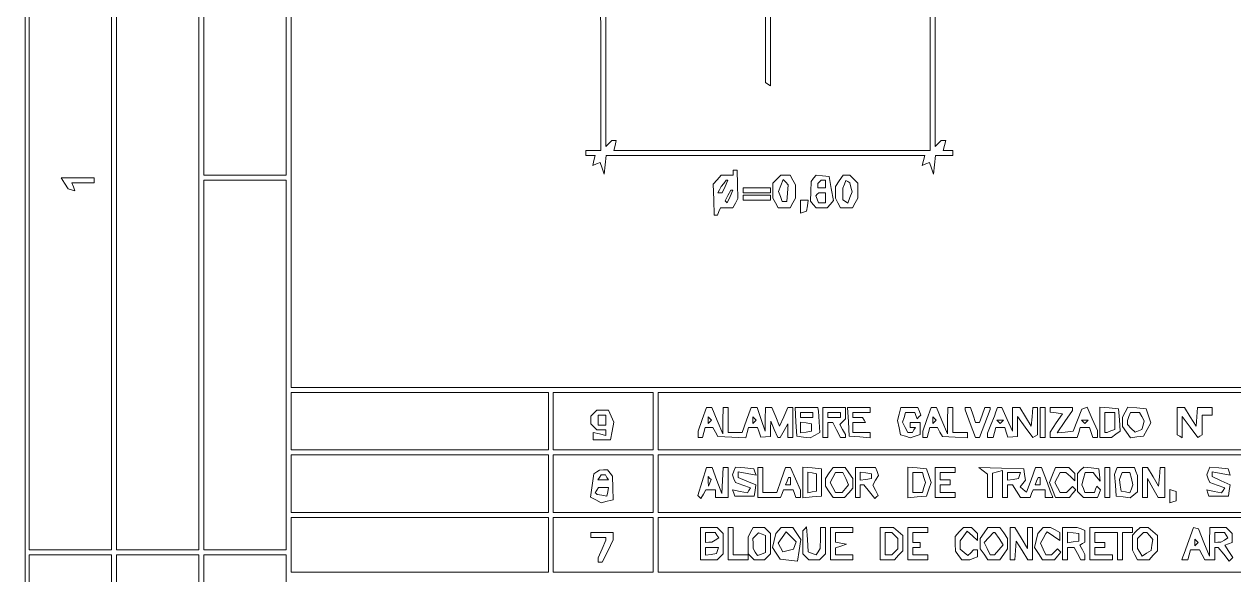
# Paper-space layout 'AN-19-DGE-074' of a CAD drawing. Header units: metres, sheet in millimetres. Extents: x 12 to 193, y 4 to 291.
# Drawn here: x 29.9 to 91, y 79.6 to 107.4 of the extents above; entities that cross this region are included whole.
import ezdxf

# ---------------------------------------------------------------- set-up
doc = ezdxf.new("R2010")
doc.units = ezdxf.units.M
doc.layers.add('DGE_CONTORNOS', color=7, linetype='Continuous', lineweight=0)
doc.layers.add('DGE_DATOS', color=7, linetype='Continuous', lineweight=0)

# ---------------------------------------------------------------- blocks, each defined once
blk = doc.blocks.new('LP_REF_DGE_MT_074')
at = {"layer": 'DGE_CONTORNOS'}
for points in [[(29.957, 147.368), (29.988, 25.36), (111.504, 25.329), (193.02, 25.297), (193.02, 147.336), (193.02, 269.375), (111.473, 269.375), (29.925, 269.375)], [(192.768, 181.026), (192.768, 92.929), (186.723, 92.929), (180.678, 92.929), (180.678, 90.977), (180.678, 89.024), (112.039, 89.024), (43.401, 89.024), (43.401, 179.074), (43.401, 269.123), (118.085, 269.123), (192.768, 269.123)], [(34.333, 99.604), (34.333, 80.838), (32.255, 80.838), (30.177, 80.838), (30.177, 99.604), (30.177, 118.369), (32.255, 118.369), (34.333, 118.369)], [(38.741, 99.604), (38.741, 80.838), (36.663, 80.838), (34.585, 80.838), (34.585, 99.604), (34.585, 118.369), (36.663, 118.369), (38.741, 118.369)], [(43.149, 109.049), (43.149, 99.73), (41.071, 99.73), (38.993, 99.73), (38.993, 109.049), (38.993, 118.369), (41.071, 118.369), (43.149, 118.369)], [(31.967, 99.327), (32.151, 99.051), (32.318, 98.995), (32.484, 98.94), (32.405, 99.146), (32.326, 99.352), (32.889, 99.352), (33.452, 99.352), (33.452, 99.478), (33.452, 99.604), (32.618, 99.604), (31.784, 99.604)], [(65.693, 99.856), (65.693, 99.73), (65.398, 99.73), (65.102, 99.73), (64.899, 99.505), (64.696, 99.281), (64.717, 98.498), (64.739, 97.715), (64.825, 97.715), (64.91, 97.715), (64.983, 97.903), (65.055, 98.092), (65.37, 98.092), (65.684, 98.092), (65.811, 98.329), (65.937, 98.566), (65.919, 99.274), (65.9, 99.982), (65.797, 99.982), (65.693, 99.982)], [(67.906, 99.532), (67.708, 99.334), (67.708, 98.957), (67.708, 98.58), (67.838, 98.336), (67.969, 98.092), (68.275, 98.092), (68.581, 98.092), (68.711, 98.336), (68.841, 98.58), (68.841, 98.911), (68.841, 99.242), (68.711, 99.486), (68.581, 99.73), (68.342, 99.73), (68.104, 99.73)], [(68.441, 98.833), (68.401, 98.407), (68.289, 98.407), (68.178, 98.407), (68.085, 98.659), (67.993, 98.911), (68.106, 99.216), (68.219, 99.52), (68.351, 99.389), (68.482, 99.258)], [(69.761, 99.579), (69.632, 99.415), (69.618, 98.92), (69.603, 98.426), (69.741, 98.259), (69.88, 98.092), (70.164, 98.092), (70.448, 98.092), (70.603, 98.279), (70.758, 98.467), (70.649, 99.067), (70.54, 99.667), (70.215, 99.705), (69.89, 99.742)], [(71.053, 99.45), (70.856, 99.17), (70.856, 98.875), (70.856, 98.58), (70.987, 98.336), (71.117, 98.092), (71.423, 98.092), (71.729, 98.092), (71.86, 98.336), (71.99, 98.58), (71.99, 98.957), (71.99, 99.334), (71.792, 99.532), (71.594, 99.73), (71.421, 99.73), (71.249, 99.73)], [(43.149, 90.158), (43.149, 80.838), (41.071, 80.838), (38.993, 80.838), (38.993, 90.158), (38.993, 99.478), (41.071, 99.478), (43.149, 99.478)], [(65.292, 99.163), (65.149, 98.848), (65.036, 98.848), (64.922, 98.848), (65.012, 99.005), (65.102, 99.163), (65.224, 99.32), (65.346, 99.478), (65.391, 99.478), (65.436, 99.478)], [(65.544, 98.659), (65.4, 98.343), (65.347, 98.396), (65.295, 98.449), (65.435, 98.711), (65.576, 98.974), (65.632, 98.974), (65.687, 98.974)], [(66.197, 98.974), (66.197, 98.848), (66.889, 98.848), (67.582, 98.848), (67.582, 98.974), (67.582, 99.1), (66.889, 99.1), (66.197, 99.1)], [(70.353, 99.289), (70.353, 99.1), (70.164, 99.1), (69.975, 99.1), (69.975, 99.205), (69.975, 99.31), (70.059, 99.394), (70.143, 99.478), (70.248, 99.478), (70.353, 99.478)], [(71.641, 99.129), (71.7, 98.902), (71.594, 98.615), (71.488, 98.328), (71.361, 98.407), (71.234, 98.485), (71.234, 98.782), (71.234, 99.079), (71.31, 99.278), (71.387, 99.476), (71.484, 99.416), (71.582, 99.356)], [(66.197, 98.596), (66.197, 98.47), (66.889, 98.47), (67.582, 98.47), (67.582, 98.596), (67.582, 98.722), (66.889, 98.722), (66.197, 98.722)], [(69.093, 98.145), (69.093, 97.819), (69.251, 97.871), (69.408, 97.923), (69.448, 98.197), (69.489, 98.47), (69.291, 98.47), (69.093, 98.47)], [(70.353, 98.596), (70.353, 98.344), (70.177, 98.344), (70.002, 98.344), (69.934, 98.521), (69.866, 98.697), (69.942, 98.773), (70.017, 98.848), (70.185, 98.848), (70.353, 98.848)], [(56.373, 87.324), (56.373, 85.876), (49.887, 85.876), (43.401, 85.876), (43.401, 87.324), (43.401, 88.773), (49.887, 88.773), (56.373, 88.773)], [(61.663, 87.324), (61.663, 85.876), (59.144, 85.876), (56.625, 85.876), (56.625, 87.324), (56.625, 88.773), (59.144, 88.773), (61.663, 88.773)], [(180.678, 87.324), (180.678, 85.876), (121.296, 85.876), (61.915, 85.876), (61.915, 87.324), (61.915, 88.773), (121.296, 88.773), (180.678, 88.773)], [(64.143, 87.419), (63.928, 86.82), (63.929, 86.663), (63.93, 86.506), (64.041, 86.506), (64.152, 86.506), (64.218, 86.757), (64.284, 87.009), (64.48, 87.009), (64.676, 87.009), (64.8, 86.779), (64.923, 86.549), (65.633, 86.521), (66.343, 86.492), (66.41, 86.751), (66.478, 87.009), (66.707, 87.009), (66.935, 87.009), (67.013, 86.766), (67.09, 86.522), (67.336, 86.541), (67.582, 86.559), (67.587, 86.942), (67.592, 87.324), (67.77, 86.915), (67.948, 86.506), (68.013, 86.506), (68.078, 86.506), (68.266, 86.852), (68.454, 87.198), (68.459, 86.852), (68.464, 86.506), (68.59, 86.506), (68.715, 86.506), (68.715, 87.261), (68.715, 88.017), (68.583, 88.017), (68.451, 88.017), (68.248, 87.545), (68.045, 87.072), (67.845, 87.544), (67.645, 88.016), (67.488, 88.016), (67.33, 88.017), (67.318, 87.419), (67.306, 86.82), (67.107, 87.419), (66.908, 88.017), (66.754, 88.017), (66.6, 88.017), (66.373, 87.387), (66.147, 86.757), (65.794, 86.757), (65.441, 86.757), (65.441, 87.387), (65.441, 88.017), (65.315, 88.017), (65.189, 88.017), (65.182, 87.356), (65.176, 86.694), (64.899, 87.356), (64.622, 88.017), (64.49, 88.017), (64.357, 88.017)], [(68.867, 87.293), (68.904, 86.569), (69.244, 86.529), (69.585, 86.49), (69.831, 86.622), (70.077, 86.754), (70.038, 87.291), (69.998, 87.828), (69.987, 87.922), (69.975, 88.017), (69.402, 88.017), (68.829, 88.017)], [(70.227, 87.261), (70.227, 86.506), (70.353, 86.506), (70.479, 86.506), (70.479, 86.883), (70.479, 87.261), (70.601, 87.261), (70.724, 87.261), (70.919, 86.883), (71.115, 86.506), (71.238, 86.506), (71.36, 86.506), (71.36, 86.577), (71.36, 86.648), (71.223, 86.905), (71.085, 87.162), (71.223, 87.3), (71.36, 87.438), (71.36, 87.727), (71.36, 88.017), (70.794, 88.017), (70.227, 88.017)], [(71.511, 87.293), (71.549, 86.569), (72.084, 86.53), (72.62, 86.491), (72.62, 86.624), (72.62, 86.757), (72.179, 86.757), (71.738, 86.757), (71.738, 87.009), (71.738, 87.261), (72.06, 87.261), (72.383, 87.261), (72.305, 87.387), (72.227, 87.513), (71.983, 87.513), (71.738, 87.513), (71.738, 87.639), (71.738, 87.765), (72.179, 87.765), (72.62, 87.765), (72.62, 87.891), (72.62, 88.017), (72.047, 88.017), (71.474, 88.017)], [(74.075, 87.686), (73.992, 87.355), (74.07, 86.999), (74.148, 86.643), (74.392, 86.566), (74.635, 86.489), (74.887, 86.569), (75.138, 86.648), (75.138, 86.955), (75.138, 87.261), (74.887, 87.261), (74.635, 87.261), (74.635, 87.135), (74.635, 87.009), (74.768, 87.009), (74.901, 87.009), (74.824, 86.883), (74.746, 86.757), (74.632, 86.757), (74.518, 86.757), (74.38, 87.014), (74.243, 87.271), (74.321, 87.518), (74.4, 87.765), (74.633, 87.765), (74.866, 87.765), (74.922, 87.608), (74.978, 87.45), (75.074, 87.539), (75.17, 87.628), (75.095, 87.823), (75.02, 88.017), (74.589, 88.017), (74.158, 88.017)], [(75.478, 87.419), (75.263, 86.82), (75.264, 86.663), (75.264, 86.506), (75.376, 86.506), (75.487, 86.506), (75.553, 86.757), (75.619, 87.009), (75.815, 87.009), (76.011, 87.009), (76.134, 86.78), (76.256, 86.551), (76.894, 86.522), (77.531, 86.493), (77.531, 86.625), (77.531, 86.757), (77.154, 86.757), (76.776, 86.757), (76.776, 87.387), (76.776, 88.017), (76.65, 88.017), (76.524, 88.017), (76.517, 87.356), (76.511, 86.694), (76.234, 87.356), (75.957, 88.017), (75.825, 88.017), (75.692, 88.017)], [(77.405, 87.959), (77.405, 87.9), (77.666, 87.203), (77.927, 86.506), (78.027, 86.506), (78.126, 86.506), (78.395, 87.209), (78.665, 87.913), (78.665, 87.965), (78.665, 88.017), (78.532, 88.017), (78.4, 88.017), (78.268, 87.639), (78.136, 87.261), (78.035, 87.261), (77.934, 87.261), (77.802, 87.639), (77.67, 88.017), (77.538, 88.017), (77.405, 88.017)], [(78.957, 87.796), (78.88, 87.576), (78.709, 87.151), (78.539, 86.727), (78.539, 86.616), (78.539, 86.506), (78.677, 86.506), (78.814, 86.506), (78.88, 86.757), (78.946, 87.009), (79.175, 87.009), (79.404, 87.009), (79.481, 86.766), (79.558, 86.522), (79.804, 86.541), (80.05, 86.559), (80.05, 87.061), (80.05, 87.563), (80.439, 87.034), (80.828, 86.505), (80.943, 86.576), (81.058, 86.646), (81.058, 87.332), (81.058, 88.017), (80.939, 88.017), (80.821, 88.017), (80.782, 87.545), (80.743, 87.072), (80.449, 87.545), (80.156, 88.017), (79.977, 88.017), (79.798, 88.017), (79.794, 87.419), (79.79, 86.82), (79.526, 87.419), (79.262, 88.017), (79.149, 88.017), (79.035, 88.017)], [(81.184, 87.261), (81.184, 86.506), (81.31, 86.506), (81.436, 86.506), (81.436, 87.261), (81.436, 88.017), (81.31, 88.017), (81.184, 88.017)], [(81.687, 87.899), (81.687, 87.782), (82.005, 87.742), (82.323, 87.702), (82.005, 87.236), (81.687, 86.771), (81.687, 86.638), (81.687, 86.506), (82.372, 86.506), (83.056, 86.506), (83.136, 86.757), (83.216, 87.009), (83.451, 87.009), (83.686, 87.009), (83.765, 86.757), (83.845, 86.506), (83.963, 86.506), (84.08, 86.506), (84.08, 86.678), (84.08, 86.851), (83.819, 87.442), (83.558, 88.032), (83.424, 87.987), (83.29, 87.942), (83.071, 87.381), (82.853, 86.82), (82.447, 86.78), (82.041, 86.74), (82.431, 87.307), (82.821, 87.873), (82.821, 87.945), (82.821, 88.017), (82.254, 88.017), (81.687, 88.017)], [(84.206, 87.269), (84.206, 86.506), (84.497, 86.506), (84.788, 86.506), (85.009, 86.668), (85.231, 86.83), (85.191, 87.392), (85.151, 87.954), (84.679, 87.993), (84.206, 88.032)], [(85.474, 87.78), (85.34, 87.53), (85.34, 87.298), (85.34, 87.065), (85.541, 86.778), (85.742, 86.491), (86.072, 86.53), (86.402, 86.569), (86.591, 86.906), (86.78, 87.244), (86.656, 87.599), (86.532, 87.954), (86.07, 87.993), (85.608, 88.031)], [(88.11, 87.332), (88.11, 86.646), (88.236, 86.569), (88.362, 86.491), (88.362, 87.027), (88.362, 87.563), (88.751, 87.034), (89.141, 86.505), (89.255, 86.576), (89.37, 86.646), (89.37, 87.143), (89.37, 87.639), (89.622, 87.639), (89.874, 87.639), (89.874, 87.828), (89.874, 88.017), (89.503, 88.017), (89.133, 88.017), (89.094, 87.545), (89.055, 87.072), (88.761, 87.545), (88.468, 88.017), (88.289, 88.017), (88.11, 88.017)], [(58.665, 87.74), (58.514, 87.589), (58.514, 87.387), (58.514, 87.186), (58.665, 87.035), (58.816, 86.883), (59.043, 86.883), (59.27, 86.883), (59.27, 86.744), (59.27, 86.604), (58.955, 86.683), (58.64, 86.762), (58.64, 86.571), (58.64, 86.38), (59.075, 86.38), (59.51, 86.38), (59.595, 86.83), (59.679, 87.281), (59.54, 87.586), (59.401, 87.891), (59.109, 87.891), (58.816, 87.891)], [(59.27, 87.387), (59.27, 87.135), (59.081, 87.135), (58.892, 87.135), (58.892, 87.387), (58.892, 87.639), (59.081, 87.639), (59.27, 87.639)], [(64.517, 87.303), (64.433, 87.219), (64.433, 87.387), (64.433, 87.555), (64.517, 87.471), (64.601, 87.387)], [(66.784, 87.303), (66.7, 87.219), (66.7, 87.387), (66.7, 87.555), (66.784, 87.471), (66.868, 87.387)], [(69.723, 87.639), (69.723, 87.513), (69.408, 87.513), (69.093, 87.513), (69.093, 87.639), (69.093, 87.765), (69.408, 87.765), (69.723, 87.765)], [(71.108, 87.639), (71.108, 87.513), (70.794, 87.513), (70.479, 87.513), (70.479, 87.639), (70.479, 87.765), (70.794, 87.765), (71.108, 87.765)], [(75.852, 87.303), (75.768, 87.219), (75.768, 87.387), (75.768, 87.555), (75.852, 87.471), (75.936, 87.387)], [(79.253, 87.303), (79.169, 87.219), (79.085, 87.303), (79.001, 87.387), (79.169, 87.387), (79.337, 87.387)], [(83.535, 87.303), (83.451, 87.219), (83.367, 87.303), (83.283, 87.387), (83.451, 87.387), (83.619, 87.387)], [(84.962, 87.338), (84.962, 86.91), (84.763, 86.834), (84.564, 86.757), (84.511, 86.757), (84.458, 86.757), (84.458, 87.261), (84.458, 87.765), (84.71, 87.765), (84.962, 87.765)], [(86.325, 87.558), (86.44, 87.351), (86.381, 87.126), (86.322, 86.901), (86.15, 86.835), (85.977, 86.768), (85.784, 86.961), (85.592, 87.153), (85.592, 87.26), (85.592, 87.367), (85.668, 87.566), (85.745, 87.765), (85.977, 87.765), (86.209, 87.765)], [(69.66, 87.009), (69.66, 86.82), (69.377, 86.78), (69.093, 86.74), (69.093, 87.009), (69.093, 87.279), (69.377, 87.239), (69.66, 87.198)], [(56.373, 84.176), (56.373, 82.727), (49.887, 82.727), (43.401, 82.727), (43.401, 84.176), (43.401, 85.624), (49.887, 85.624), (56.373, 85.624)], [(61.663, 84.176), (61.663, 82.727), (59.144, 82.727), (56.625, 82.727), (56.625, 84.176), (56.625, 85.624), (59.144, 85.624), (61.663, 85.624)], [(180.678, 84.176), (180.678, 82.727), (121.296, 82.727), (61.915, 82.727), (61.915, 84.176), (61.915, 85.624), (121.296, 85.624), (180.678, 85.624)], [(58.815, 84.772), (58.675, 84.679), (58.588, 84.089), (58.501, 83.499), (58.771, 83.354), (59.041, 83.21), (59.345, 83.286), (59.65, 83.362), (59.631, 83.958), (59.613, 84.553), (59.489, 84.711), (59.365, 84.868), (59.16, 84.866), (58.955, 84.864)], [(64.132, 84.291), (63.91, 83.587), (63.992, 83.504), (64.075, 83.422), (64.197, 83.641), (64.32, 83.861), (64.566, 83.861), (64.811, 83.861), (64.811, 83.672), (64.811, 83.483), (65.126, 83.483), (65.441, 83.483), (65.441, 84.239), (65.441, 84.994), (65.322, 84.994), (65.202, 84.994), (65.164, 84.333), (65.126, 83.672), (64.881, 84.333), (64.636, 84.994), (64.495, 84.994), (64.354, 84.994)], [(65.741, 84.813), (65.666, 84.616), (65.741, 84.422), (65.815, 84.227), (66.195, 84.094), (66.574, 83.962), (66.496, 83.836), (66.418, 83.709), (66.045, 83.784), (65.673, 83.859), (65.725, 83.702), (65.777, 83.546), (66.27, 83.546), (66.763, 83.546), (66.804, 83.832), (66.845, 84.118), (66.395, 84.306), (65.945, 84.494), (65.945, 84.632), (65.945, 84.77), (66.399, 84.685), (66.853, 84.6), (66.798, 84.766), (66.744, 84.931), (66.28, 84.97), (65.817, 85.01)], [(66.952, 84.239), (66.952, 83.483), (67.523, 83.483), (68.094, 83.483), (68.166, 83.672), (68.239, 83.861), (68.481, 83.861), (68.723, 83.861), (68.796, 83.672), (68.868, 83.483), (68.981, 83.483), (69.093, 83.483), (69.093, 83.661), (69.093, 83.84), (68.846, 84.417), (68.598, 84.994), (68.473, 84.994), (68.348, 84.994), (68.124, 84.365), (67.901, 83.735), (67.552, 83.735), (67.204, 83.735), (67.204, 84.365), (67.204, 84.994), (67.078, 84.994), (66.952, 84.994)], [(69.219, 84.239), (69.219, 83.468), (69.692, 83.507), (70.164, 83.546), (70.164, 84.239), (70.164, 84.931), (69.692, 84.97), (69.219, 85.009)], [(70.549, 84.714), (70.353, 84.434), (70.353, 84.239), (70.353, 84.043), (70.549, 83.763), (70.745, 83.483), (71.033, 83.483), (71.321, 83.483), (71.53, 83.713), (71.738, 83.944), (71.738, 84.189), (71.738, 84.434), (71.542, 84.714), (71.346, 84.994), (71.045, 84.994), (70.745, 84.994)], [(71.864, 84.239), (71.864, 83.483), (71.99, 83.483), (72.116, 83.483), (72.116, 83.798), (72.116, 84.113), (72.206, 84.113), (72.295, 84.113), (72.572, 83.766), (72.849, 83.42), (72.933, 83.504), (73.018, 83.587), (72.879, 83.847), (72.74, 84.107), (72.889, 84.345), (73.037, 84.583), (72.958, 84.789), (72.879, 84.994), (72.372, 84.994), (71.864, 84.994)], [(74.509, 84.239), (74.509, 83.468), (74.979, 83.507), (75.449, 83.546), (75.57, 83.892), (75.691, 84.239), (75.57, 84.585), (75.449, 84.931), (74.979, 84.97), (74.509, 85.009)], [(75.894, 84.239), (75.894, 83.483), (76.398, 83.483), (76.902, 83.483), (76.902, 83.609), (76.902, 83.735), (76.524, 83.735), (76.146, 83.735), (76.146, 83.924), (76.146, 84.113), (76.398, 84.113), (76.65, 84.113), (76.65, 84.239), (76.65, 84.365), (76.398, 84.365), (76.146, 84.365), (76.146, 84.553), (76.146, 84.742), (76.524, 84.742), (76.902, 84.742), (76.902, 84.868), (76.902, 84.994), (76.398, 84.994), (75.894, 84.994)], [(78.319, 84.822), (78.539, 84.652), (78.539, 84.067), (78.539, 83.483), (78.665, 83.483), (78.791, 83.483), (78.791, 84.098), (78.791, 84.713), (79.043, 84.779), (79.295, 84.845), (79.295, 84.164), (79.295, 83.483), (79.421, 83.483), (79.546, 83.483), (79.546, 83.798), (79.546, 84.113), (79.669, 84.113), (79.793, 84.113), (79.999, 83.798), (80.205, 83.483), (80.446, 83.483), (80.688, 83.483), (80.76, 83.672), (80.833, 83.861), (81.134, 83.861), (81.436, 83.861), (81.436, 83.672), (81.436, 83.483), (81.635, 83.483), (81.834, 83.483), (81.792, 83.581), (81.75, 83.679), (81.505, 84.337), (81.26, 84.994), (81.108, 84.994), (80.957, 84.994), (80.732, 84.369), (80.507, 83.743), (80.34, 83.882), (80.173, 84.02), (80.31, 84.185), (80.447, 84.351), (80.406, 84.641), (80.365, 84.931), (79.232, 84.962), (78.098, 84.993)], [(81.813, 84.616), (81.657, 84.239), (81.813, 83.861), (81.97, 83.483), (82.317, 83.483), (82.664, 83.483), (82.823, 83.675), (82.983, 83.867), (82.9, 83.95), (82.817, 84.033), (82.668, 83.884), (82.519, 83.735), (82.359, 83.735), (82.2, 83.735), (82.065, 83.987), (81.93, 84.239), (82.065, 84.49), (82.2, 84.742), (82.343, 84.742), (82.486, 84.742), (82.717, 84.534), (82.947, 84.326), (82.947, 84.509), (82.947, 84.692), (82.796, 84.843), (82.645, 84.994), (82.307, 84.994), (81.97, 84.994)], [(83.23, 84.849), (83.073, 84.692), (83.073, 84.239), (83.073, 83.785), (83.224, 83.634), (83.375, 83.483), (83.732, 83.483), (84.088, 83.483), (84.163, 83.677), (84.237, 83.872), (84.142, 83.961), (84.046, 84.05), (83.99, 83.892), (83.933, 83.735), (83.688, 83.735), (83.443, 83.735), (83.37, 83.924), (83.298, 84.113), (83.376, 84.428), (83.455, 84.742), (83.66, 84.742), (83.864, 84.742), (84.039, 84.522), (84.214, 84.302), (84.179, 84.616), (84.143, 84.931), (83.765, 84.968), (83.386, 85.006)], [(84.458, 84.239), (84.458, 83.483), (84.584, 83.483), (84.71, 83.483), (84.71, 84.239), (84.71, 84.994), (84.584, 84.994), (84.458, 84.994)], [(85.013, 84.82), (84.946, 84.645), (84.985, 84.096), (85.025, 83.546), (85.379, 83.505), (85.733, 83.465), (85.914, 83.615), (86.095, 83.766), (86.095, 84.181), (86.095, 84.596), (86.019, 84.795), (85.943, 84.994), (85.511, 84.994), (85.08, 84.994)], [(86.347, 84.239), (86.347, 83.483), (86.473, 83.483), (86.599, 83.483), (86.602, 83.955), (86.605, 84.428), (86.879, 83.955), (87.152, 83.483), (87.317, 83.483), (87.481, 83.483), (87.481, 84.239), (87.481, 84.994), (87.362, 84.994), (87.244, 84.994), (87.205, 84.522), (87.166, 84.05), (86.887, 84.522), (86.608, 84.994), (86.477, 84.994), (86.347, 84.994)], [(89.67, 84.813), (89.595, 84.616), (89.67, 84.422), (89.744, 84.227), (90.124, 84.094), (90.503, 83.962), (90.425, 83.836), (90.347, 83.709), (89.974, 83.784), (89.602, 83.859), (89.654, 83.702), (89.706, 83.546), (90.199, 83.546), (90.692, 83.546), (90.732, 83.827), (90.772, 84.109), (90.323, 84.323), (89.874, 84.537), (89.874, 84.654), (89.874, 84.77), (90.328, 84.685), (90.782, 84.6), (90.727, 84.766), (90.673, 84.931), (90.209, 84.97), (89.746, 85.01)], [(59.333, 84.49), (59.411, 84.365), (59.144, 84.365), (58.877, 84.365), (58.955, 84.49), (59.033, 84.616), (59.144, 84.616), (59.255, 84.616)], [(64.519, 84.215), (64.453, 84.05), (64.443, 84.291), (64.433, 84.532), (64.51, 84.456), (64.586, 84.38)], [(68.59, 84.302), (68.59, 84.113), (68.468, 84.113), (68.346, 84.113), (68.418, 84.302), (68.491, 84.49), (68.54, 84.49), (68.59, 84.49)], [(69.912, 84.239), (69.912, 83.801), (69.692, 83.759), (69.471, 83.716), (69.471, 84.239), (69.471, 84.761), (69.692, 84.718), (69.912, 84.676)], [(71.381, 84.431), (71.523, 84.12), (71.363, 83.927), (71.203, 83.735), (71.034, 83.735), (70.865, 83.735), (70.731, 83.987), (70.596, 84.239), (70.731, 84.49), (70.865, 84.742), (71.053, 84.742), (71.24, 84.742)], [(72.683, 84.553), (72.683, 84.428), (72.399, 84.387), (72.116, 84.347), (72.116, 84.553), (72.116, 84.76), (72.399, 84.72), (72.683, 84.679)], [(75.327, 84.49), (75.407, 84.239), (75.327, 83.987), (75.247, 83.735), (75.004, 83.735), (74.761, 83.735), (74.761, 84.239), (74.761, 84.742), (75.004, 84.742), (75.247, 84.742)], [(80.145, 84.585), (80.093, 84.428), (79.82, 84.387), (79.546, 84.347), (79.546, 84.545), (79.546, 84.742), (79.872, 84.742), (80.197, 84.742)], [(81.184, 84.302), (81.184, 84.113), (81.062, 84.113), (80.94, 84.113), (81.012, 84.302), (81.085, 84.49), (81.134, 84.49), (81.184, 84.49)], [(85.792, 84.428), (85.871, 84.113), (85.795, 83.915), (85.718, 83.716), (85.498, 83.758), (85.277, 83.8), (85.235, 84.092), (85.194, 84.383), (85.263, 84.563), (85.332, 84.742), (85.522, 84.742), (85.713, 84.742)], [(59.369, 83.766), (59.324, 83.546), (59.076, 83.589), (58.829, 83.633), (58.785, 83.675), (58.741, 83.718), (58.824, 83.852), (58.907, 83.987), (59.161, 83.987), (59.414, 83.987)], [(87.733, 83.546), (87.733, 83.21), (87.89, 83.263), (88.048, 83.315), (88.048, 83.546), (88.048, 83.777), (87.89, 83.829), (87.733, 83.882)], [(56.373, 81.09), (56.373, 79.705), (49.887, 79.705), (43.401, 79.705), (43.401, 81.09), (43.401, 82.475), (49.887, 82.475), (56.373, 82.475)], [(61.663, 81.09), (61.663, 79.705), (59.144, 79.705), (56.625, 79.705), (56.625, 81.09), (56.625, 82.475), (59.144, 82.475), (61.663, 82.475)], [(180.678, 81.09), (180.678, 79.705), (121.296, 79.705), (61.915, 79.705), (61.915, 81.09), (61.915, 82.475), (121.296, 82.475), (180.678, 82.475)], [(64.056, 81.153), (64.056, 80.334), (64.471, 80.334), (64.887, 80.334), (65.038, 80.485), (65.189, 80.637), (65.189, 81.153), (65.189, 81.669), (65.038, 81.82), (64.887, 81.972), (64.471, 81.972), (64.056, 81.972)], [(65.441, 81.153), (65.441, 80.334), (65.945, 80.334), (66.449, 80.334), (66.449, 80.46), (66.449, 80.586), (66.071, 80.586), (65.693, 80.586), (65.693, 81.279), (65.693, 81.972), (65.567, 81.972), (65.441, 81.972)], [(66.579, 81.728), (66.449, 81.484), (66.449, 81.061), (66.449, 80.637), (66.6, 80.485), (66.751, 80.334), (67.015, 80.334), (67.28, 80.334), (67.431, 80.485), (67.582, 80.637), (67.582, 81.153), (67.582, 81.669), (67.431, 81.82), (67.28, 81.972), (66.994, 81.972), (66.709, 81.972)], [(67.985, 81.813), (67.854, 81.655), (67.767, 81.309), (67.68, 80.962), (67.876, 80.663), (68.072, 80.363), (68.51, 80.312), (68.947, 80.261), (69.029, 80.81), (69.111, 81.359), (68.91, 81.665), (68.71, 81.972), (68.413, 81.972), (68.117, 81.972)], [(69.314, 81.899), (69.219, 81.804), (69.219, 81.22), (69.219, 80.637), (69.37, 80.485), (69.521, 80.334), (69.786, 80.334), (70.05, 80.334), (70.202, 80.485), (70.353, 80.637), (70.353, 81.304), (70.353, 81.972), (70.227, 81.972), (70.101, 81.972), (70.099, 81.436), (70.097, 80.901), (69.994, 80.739), (69.892, 80.578), (69.688, 80.656), (69.484, 80.734), (69.446, 81.365), (69.408, 81.995)], [(70.605, 81.153), (70.605, 80.334), (71.171, 80.334), (71.738, 80.334), (71.738, 80.46), (71.738, 80.586), (71.297, 80.586), (70.856, 80.586), (70.856, 80.76), (70.856, 80.935), (71.14, 81.028), (71.423, 81.122), (71.14, 81.178), (70.856, 81.233), (70.856, 81.477), (70.856, 81.72), (71.297, 81.72), (71.738, 81.72), (71.738, 81.846), (71.738, 81.972), (71.171, 81.972), (70.605, 81.972)], [(73.123, 81.153), (73.123, 80.334), (73.482, 80.334), (73.84, 80.334), (74.048, 80.565), (74.257, 80.795), (74.257, 81.175), (74.257, 81.555), (74.027, 81.763), (73.796, 81.972), (73.46, 81.972), (73.123, 81.972)], [(74.509, 81.153), (74.509, 80.334), (75.013, 80.334), (75.516, 80.334), (75.516, 80.46), (75.516, 80.586), (75.138, 80.586), (74.761, 80.586), (74.761, 80.775), (74.761, 80.964), (74.95, 80.964), (75.138, 80.964), (75.138, 81.09), (75.138, 81.216), (74.95, 81.216), (74.761, 81.216), (74.761, 81.468), (74.761, 81.72), (75.138, 81.72), (75.516, 81.72), (75.516, 81.846), (75.516, 81.972), (75.013, 81.972), (74.509, 81.972)], [(77.11, 81.741), (76.902, 81.511), (76.906, 81.143), (76.91, 80.775), (77.077, 80.555), (77.244, 80.334), (77.441, 80.334), (77.637, 80.334), (77.836, 80.411), (78.035, 80.487), (78.035, 80.663), (78.035, 80.838), (77.934, 80.838), (77.834, 80.838), (77.688, 80.692), (77.542, 80.547), (77.348, 80.708), (77.154, 80.869), (77.154, 81.081), (77.154, 81.294), (77.331, 81.537), (77.509, 81.779), (77.772, 81.541), (78.035, 81.303), (78.035, 81.486), (78.035, 81.669), (77.884, 81.82), (77.733, 81.972), (77.526, 81.972), (77.319, 81.972)], [(78.357, 81.692), (78.161, 81.412), (78.161, 81.153), (78.161, 80.894), (78.357, 80.614), (78.553, 80.334), (78.854, 80.334), (79.154, 80.334), (79.35, 80.614), (79.546, 80.894), (79.546, 81.153), (79.546, 81.412), (79.35, 81.692), (79.154, 81.972), (78.854, 81.972), (78.553, 81.972)], [(79.672, 81.153), (79.672, 80.334), (79.791, 80.334), (79.909, 80.334), (79.948, 80.807), (79.987, 81.279), (80.281, 80.807), (80.575, 80.334), (80.69, 80.334), (80.806, 80.334), (80.806, 81.153), (80.806, 81.972), (80.68, 81.972), (80.554, 81.972), (80.553, 81.436), (80.552, 80.901), (80.231, 81.436), (79.91, 81.972), (79.791, 81.972), (79.672, 81.972)], [(81.209, 81.813), (81.078, 81.655), (80.991, 81.309), (80.904, 80.962), (81.11, 80.648), (81.315, 80.334), (81.612, 80.334), (81.909, 80.334), (82.068, 80.526), (82.227, 80.718), (82.144, 80.801), (82.061, 80.884), (81.912, 80.735), (81.763, 80.586), (81.62, 80.586), (81.476, 80.586), (81.343, 80.878), (81.21, 81.169), (81.342, 81.413), (81.473, 81.657), (81.506, 81.698), (81.54, 81.74), (81.865, 81.526), (82.191, 81.313), (82.191, 81.512), (82.191, 81.711), (81.948, 81.841), (81.704, 81.972), (81.522, 81.972), (81.34, 81.972)], [(82.317, 81.153), (82.317, 80.334), (82.443, 80.334), (82.569, 80.334), (82.569, 80.649), (82.569, 80.964), (82.737, 80.964), (82.904, 80.964), (83.073, 80.649), (83.241, 80.334), (83.346, 80.334), (83.451, 80.334), (83.451, 80.469), (83.451, 80.603), (83.324, 80.839), (83.198, 81.075), (83.324, 81.153), (83.451, 81.231), (83.451, 81.525), (83.451, 81.819), (83.251, 81.895), (83.052, 81.972), (82.685, 81.972), (82.317, 81.972)], [(83.703, 81.153), (83.703, 80.334), (84.269, 80.334), (84.836, 80.334), (84.836, 80.46), (84.836, 80.586), (84.395, 80.586), (83.954, 80.586), (83.954, 80.775), (83.954, 80.964), (84.206, 80.964), (84.458, 80.964), (84.458, 81.09), (84.458, 81.216), (84.206, 81.216), (83.954, 81.216), (83.954, 81.468), (83.954, 81.72), (84.521, 81.72), (85.088, 81.72), (85.088, 81.027), (85.088, 80.334), (85.214, 80.334), (85.34, 80.334), (85.34, 81.027), (85.34, 81.72), (85.592, 81.72), (85.844, 81.72), (85.844, 81.846), (85.844, 81.972), (84.773, 81.972), (83.703, 81.972)], [(86.041, 81.774), (85.844, 81.576), (85.844, 81.199), (85.844, 80.822), (85.974, 80.578), (86.104, 80.334), (86.395, 80.334), (86.686, 80.334), (86.895, 80.565), (87.103, 80.795), (87.103, 81.175), (87.103, 81.555), (86.873, 81.763), (86.642, 81.972), (86.441, 81.972), (86.239, 81.972)], [(88.691, 81.311), (88.456, 80.649), (88.396, 80.492), (88.335, 80.334), (88.487, 80.334), (88.638, 80.334), (88.704, 80.586), (88.77, 80.838), (89.002, 80.838), (89.235, 80.838), (89.37, 80.586), (89.505, 80.334), (89.752, 80.334), (90, 80.334), (90, 80.649), (90, 80.964), (90.089, 80.964), (90.179, 80.964), (90.456, 80.618), (90.733, 80.271), (90.824, 80.362), (90.915, 80.452), (90.714, 80.76), (90.513, 81.067), (90.697, 81.137), (90.881, 81.208), (90.881, 81.439), (90.881, 81.669), (90.73, 81.82), (90.579, 81.972), (90.163, 81.972), (89.748, 81.972), (89.742, 81.247), (89.736, 80.523), (89.454, 81.207), (89.173, 81.89), (89.049, 81.932), (88.926, 81.973)], [(58.514, 81.594), (58.514, 81.468), (58.892, 81.468), (59.27, 81.468), (59.27, 81.401), (59.27, 81.334), (59.081, 80.882), (58.892, 80.43), (58.892, 80.319), (58.892, 80.208), (58.993, 80.208), (59.094, 80.208), (59.371, 80.779), (59.648, 81.349), (59.648, 81.534), (59.648, 81.72), (59.081, 81.72), (58.514, 81.72)], [(64.883, 81.58), (64.969, 81.44), (64.796, 81.33), (64.622, 81.22), (64.465, 81.218), (64.308, 81.216), (64.308, 81.468), (64.308, 81.72), (64.552, 81.72), (64.796, 81.72)], [(67.33, 81.136), (67.33, 80.704), (67.128, 80.627), (66.927, 80.55), (66.816, 80.725), (66.704, 80.901), (66.702, 81.159), (66.7, 81.417), (66.842, 81.559), (66.983, 81.7), (67.157, 81.633), (67.33, 81.567)], [(68.807, 81.055), (68.737, 80.873), (68.473, 80.804), (68.208, 80.735), (68.09, 80.956), (67.972, 81.177), (68.17, 81.461), (68.369, 81.744), (68.623, 81.491), (68.876, 81.237)], [(73.854, 81.569), (74.005, 81.417), (74.005, 81.153), (74.005, 80.889), (73.854, 80.737), (73.703, 80.586), (73.539, 80.586), (73.375, 80.586), (73.375, 81.153), (73.375, 81.72), (73.539, 81.72), (73.703, 81.72)], [(79.119, 81.402), (79.328, 81.084), (79.103, 80.835), (78.878, 80.586), (78.769, 80.586), (78.659, 80.586), (78.516, 80.901), (78.373, 81.215), (78.601, 81.467), (78.83, 81.72), (78.87, 81.72), (78.911, 81.72)], [(83.136, 81.468), (83.136, 81.279), (82.852, 81.239), (82.569, 81.198), (82.569, 81.468), (82.569, 81.737), (82.852, 81.697), (83.136, 81.657)], [(86.719, 81.538), (86.87, 81.356), (86.829, 81.078), (86.788, 80.801), (86.564, 80.662), (86.34, 80.523), (86.22, 80.712), (86.099, 80.901), (86.097, 81.159), (86.095, 81.417), (86.247, 81.569), (86.398, 81.72), (86.483, 81.72), (86.568, 81.72)], [(89.076, 81.132), (88.992, 81.048), (88.992, 81.216), (88.992, 81.384), (89.076, 81.3), (89.16, 81.216)], [(90.575, 81.58), (90.662, 81.44), (90.488, 81.33), (90.314, 81.22), (90.157, 81.218), (90, 81.216), (90, 81.468), (90, 81.72), (90.244, 81.72), (90.489, 81.72)], [(34.333, 61.884), (34.333, 43.181), (32.255, 43.181), (30.177, 43.181), (30.177, 61.884), (30.177, 80.586), (32.255, 80.586), (34.333, 80.586)], [(38.741, 61.884), (38.741, 43.181), (36.663, 43.181), (34.585, 43.181), (34.585, 61.884), (34.585, 80.586), (36.663, 80.586), (38.741, 80.586)], [(43.149, 71.266), (43.149, 61.947), (41.071, 61.947), (38.993, 61.947), (38.993, 71.266), (38.993, 80.586), (41.071, 80.586), (43.149, 80.586)], [(64.906, 80.807), (64.855, 80.649), (64.581, 80.609), (64.308, 80.569), (64.308, 80.766), (64.308, 80.964), (64.633, 80.964), (64.958, 80.964)]]:
    blk.add_lwpolyline(points, close=True, dxfattribs=at)
for points in [[(67.33, 108.715), (67.33, 106.56), (67.33, 104.404), (67.456, 104.327), (67.582, 104.249), (67.582, 106.599), (67.582, 108.95)], [(75.642, 108.855), (75.642, 104.922), (75.642, 100.989), (67.657, 100.989), (59.671, 100.989), (59.737, 101.241), (59.803, 101.493), (59.688, 101.493), (59.572, 101.493), (59.421, 101.342), (59.27, 101.191), (59.27, 104.727), (59.27, 108.263)], [(59.006, 109.742), (59.015, 105.366), (59.023, 100.989), (58.643, 100.989), (58.262, 100.989), (58.262, 100.863), (58.262, 100.737), (58.502, 100.737), (58.742, 100.737), (58.676, 100.483), (58.61, 100.23), (58.797, 100.302), (58.985, 100.374), (59.085, 100.083), (59.184, 99.793), (59.235, 100.265), (59.285, 100.737), (67.326, 100.737), (75.367, 100.737), (75.3, 100.483), (75.234, 100.23), (75.422, 100.302), (75.609, 100.374), (75.709, 100.083), (75.809, 99.793), (75.859, 100.265), (75.909, 100.737), (76.343, 100.737), (76.776, 100.737), (76.776, 100.863), (76.776, 100.989), (76.536, 100.989), (76.296, 100.989), (76.361, 101.241), (76.427, 101.493), (76.312, 101.493), (76.196, 101.493), (76.045, 101.342), (75.894, 101.191), (75.894, 104.644), (75.894, 108.098)]]:
    blk.add_lwpolyline(points, dxfattribs=at)

psp = doc.layouts.new('AN-19-DGE-074')

# ---------------------------------------------------------------- block references
at = {"layer": 'DGE_DATOS'}
psp.add_blockref('LP_REF_DGE_MT_074', (0, 0), dxfattribs=at)

doc.saveas('drawing.dxf')
